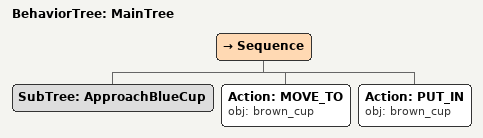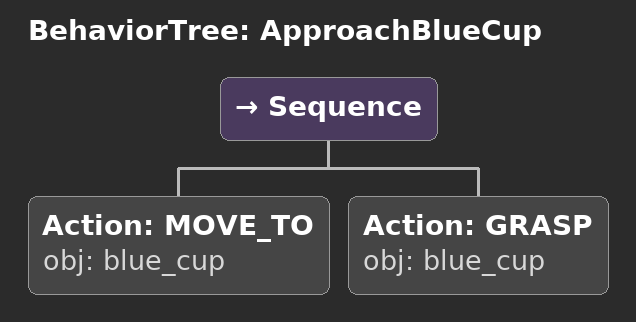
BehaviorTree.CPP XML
<root main_tree_to_execute="MainTree">
  <BehaviorTree ID="MainTree">
    <Sequence>
      <!-- Execute subtree ApproachBlueCup -->
      <SubTree ID="ApproachBlueCup" />
      <!-- Move to brown_cup -->
      <Action ID="MOVE_TO" obj="brown_cup" />
      <!-- Put in brown_cup -->
      <Action ID="PUT_IN" obj="brown_cup" />
    </Sequence>
  </BehaviorTree>
  <!-- Subtree definition ApproachBlueCup -->
  <BehaviorTree ID="ApproachBlueCup">
    <Sequence>
      <!-- Move to blue_cup -->
      <Action ID="MOVE_TO" obj="blue_cup" />
      <!-- Grasp blue_cup -->
      <Action ID="GRASP" obj="blue_cup" />
    </Sequence>
  </BehaviorTree>
</root>
